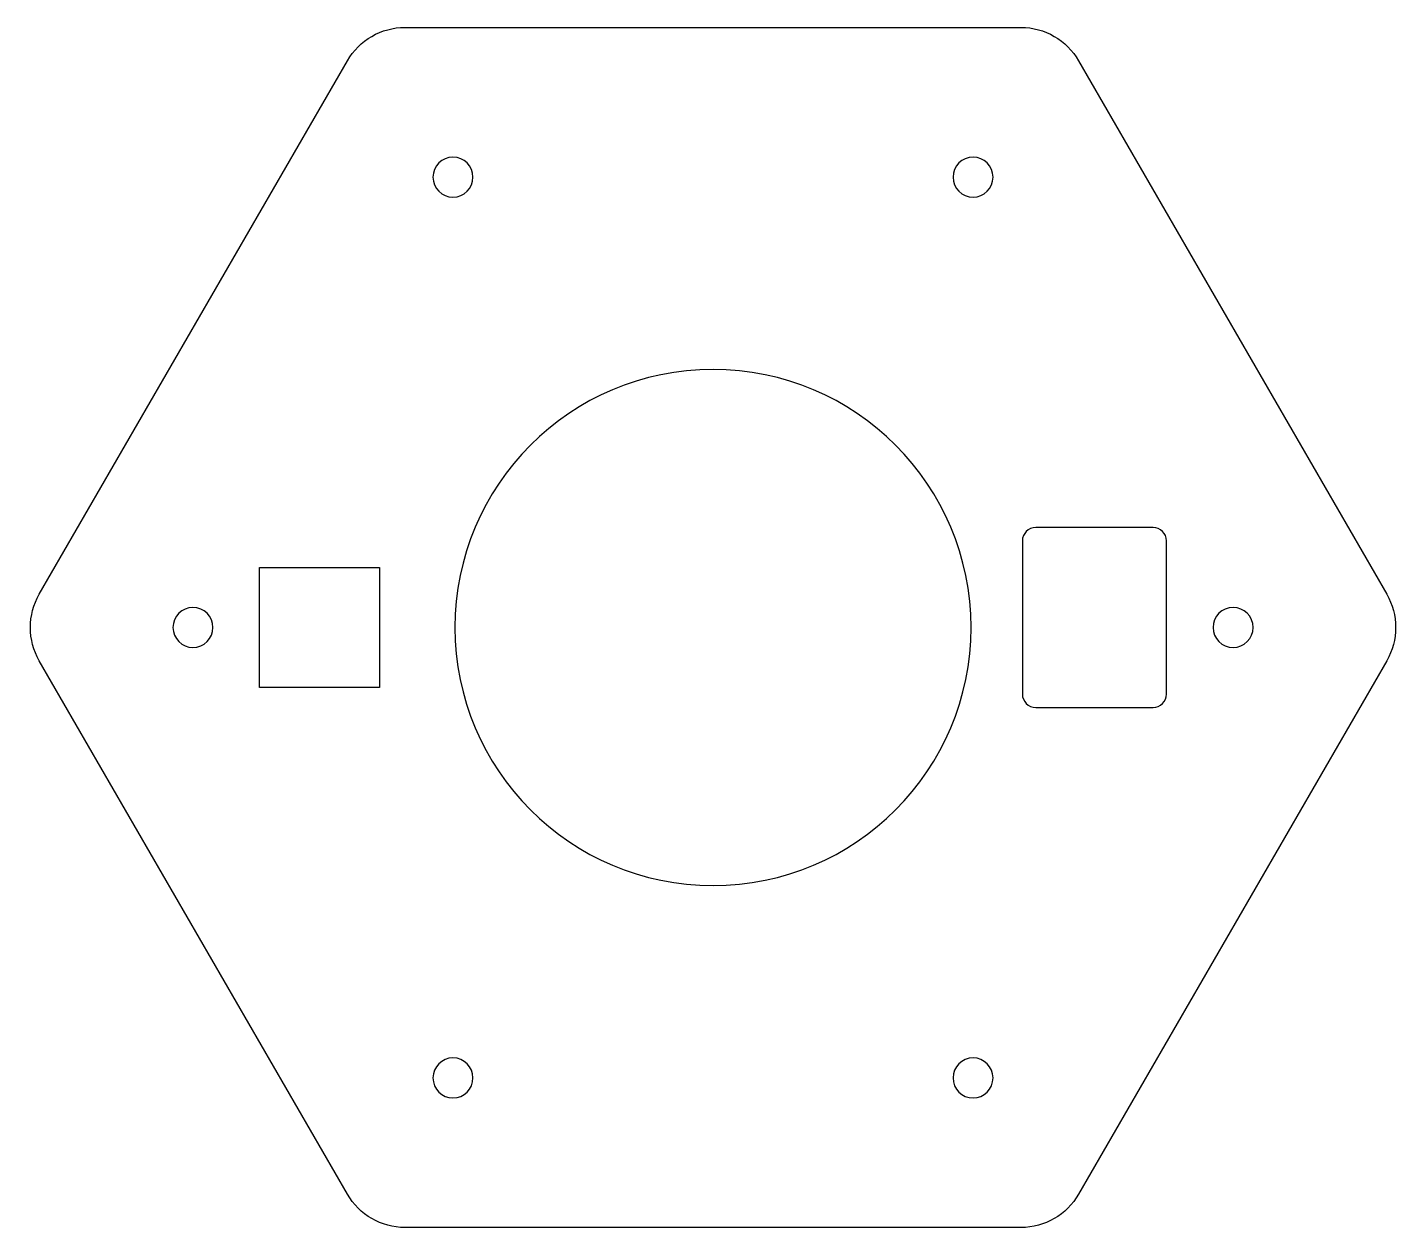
# Model space of a CAD drawing. Header units: inches. Extents: x 97 to 200, y 60 to 150.
import ezdxf

# ---------------------------------------------------------------- set-up
doc = ezdxf.new("R2010")
doc.units = ezdxf.units.IN
doc.header["$MEASUREMENT"] = 0

# ---------------------------------------------------------------- blocks, each defined once
blk = doc.blocks.new('block 2')
at = {"color": 7, "lineweight": 25}
blk.add_open_spline([(172.72, 99.13), (172.17, 99.13), (171.72, 99.58), (171.72, 100.13), (171.72, 100.13), (171.72, 111.63), (171.72, 111.63), (171.72, 112.18), (172.17, 112.63), (172.72, 112.63), (172.72, 112.63), (181.52, 112.63), (181.52, 112.63), (182.07, 112.63), (182.52, 112.18), (182.52, 111.63), (182.52, 111.63), (182.52, 100.13), (182.52, 100.13), (182.52, 99.58), (182.07, 99.13), (181.52, 99.13), (181.52, 99.13), (172.72, 99.13), (172.72, 99.13)], degree=3, knots=[0, 0, 0, 0, 1, 1, 1, 2, 2, 2, 3, 3, 3, 4, 4, 4, 5, 5, 5, 6, 6, 6, 7, 7, 7, 8, 8, 8, 8], dxfattribs=at)
blk = doc.blocks.new('block 3')
at = {"color": 7, "lineweight": 25}
blk.add_lwpolyline([(114.52, 100.63), (114.52, 109.63), (123.52, 109.63), (123.52, 100.63), (114.52, 100.63)], dxfattribs=at)
blk = doc.blocks.new('block 4')
at = {"color": 7, "lineweight": 25}
blk.add_open_spline([(121.1, 147.63), (121.1, 147.63), (98, 107.63), (98, 107.63), (97.11, 106.08), (97.11, 104.17), (98, 102.63), (98, 102.63), (121.1, 62.63), (121.1, 62.63), (121.99, 61.08), (123.64, 60.13), (125.43, 60.13), (125.43, 60.13), (171.61, 60.13), (171.61, 60.13), (173.4, 60.13), (175.05, 61.08), (175.94, 62.63), (175.94, 62.63), (199.04, 102.63), (199.04, 102.63), (199.93, 104.17), (199.93, 106.08), (199.04, 107.63), (199.04, 107.63), (175.94, 147.63), (175.94, 147.63), (175.05, 149.17), (173.4, 150.13), (171.61, 150.13), (171.61, 150.13), (125.43, 150.13), (125.43, 150.13), (123.64, 150.13), (121.99, 149.17), (121.1, 147.63)], degree=3, knots=[0, 0, 0, 0, 1, 1, 1, 2, 2, 2, 3, 3, 3, 4, 4, 4, 5, 5, 5, 6, 6, 6, 7, 7, 7, 8, 8, 8, 9, 9, 9, 10, 10, 10, 11, 11, 11, 12, 12, 12, 12], dxfattribs=at)
blk = doc.blocks.new('block 5')
at = {"color": 7, "lineweight": 25}
blk.add_open_spline([(108.02, 105.13), (108.02, 105.96), (108.69, 106.63), (109.52, 106.63), (110.35, 106.63), (111.02, 105.96), (111.02, 105.13), (111.02, 104.3), (110.35, 103.63), (109.52, 103.63), (108.69, 103.63), (108.02, 104.3), (108.02, 105.13), (108.02, 105.13), (108.02, 105.13), (108.02, 105.13)], degree=3, knots=[0, 0, 0, 0, 1, 1, 1, 2, 2, 2, 3, 3, 3, 4, 4, 4, 5, 5, 5, 5], dxfattribs=at)
blk = doc.blocks.new('block 6')
at = {"color": 7, "lineweight": 25}
blk.add_open_spline([(166.52, 71.35), (166.52, 72.18), (167.19, 72.85), (168.02, 72.85), (168.85, 72.85), (169.52, 72.18), (169.52, 71.35), (169.52, 70.52), (168.85, 69.85), (168.02, 69.85), (167.19, 69.85), (166.52, 70.52), (166.52, 71.35), (166.52, 71.35), (166.52, 71.35), (166.52, 71.35)], degree=3, knots=[0, 0, 0, 0, 1, 1, 1, 2, 2, 2, 3, 3, 3, 4, 4, 4, 5, 5, 5, 5], dxfattribs=at)
blk = doc.blocks.new('block 7')
at = {"color": 7, "lineweight": 25}
blk.add_open_spline([(166.52, 138.9), (166.52, 139.73), (167.19, 140.4), (168.02, 140.4), (168.85, 140.4), (169.52, 139.73), (169.52, 138.9), (169.52, 138.07), (168.85, 137.4), (168.02, 137.4), (167.19, 137.4), (166.52, 138.07), (166.52, 138.9), (166.52, 138.9), (166.52, 138.9), (166.52, 138.9)], degree=3, knots=[0, 0, 0, 0, 1, 1, 1, 2, 2, 2, 3, 3, 3, 4, 4, 4, 5, 5, 5, 5], dxfattribs=at)
blk = doc.blocks.new('block 8')
at = {"color": 7, "lineweight": 25}
blk.add_open_spline([(127.52, 138.9), (127.52, 139.73), (128.19, 140.4), (129.02, 140.4), (129.85, 140.4), (130.52, 139.73), (130.52, 138.9), (130.52, 138.07), (129.85, 137.4), (129.02, 137.4), (128.19, 137.4), (127.52, 138.07), (127.52, 138.9), (127.52, 138.9), (127.52, 138.9), (127.52, 138.9)], degree=3, knots=[0, 0, 0, 0, 1, 1, 1, 2, 2, 2, 3, 3, 3, 4, 4, 4, 5, 5, 5, 5], dxfattribs=at)
blk = doc.blocks.new('block 9')
at = {"color": 7, "lineweight": 25}
blk.add_open_spline([(186.02, 105.13), (186.02, 105.96), (186.69, 106.63), (187.52, 106.63), (188.35, 106.63), (189.02, 105.96), (189.02, 105.13), (189.02, 104.3), (188.35, 103.63), (187.52, 103.63), (186.69, 103.63), (186.02, 104.3), (186.02, 105.13), (186.02, 105.13), (186.02, 105.13), (186.02, 105.13)], degree=3, knots=[0, 0, 0, 0, 1, 1, 1, 2, 2, 2, 3, 3, 3, 4, 4, 4, 5, 5, 5, 5], dxfattribs=at)
blk = doc.blocks.new('block 10')
at = {"color": 7, "lineweight": 25}
blk.add_open_spline([(127.52, 71.35), (127.52, 72.18), (128.19, 72.85), (129.02, 72.85), (129.85, 72.85), (130.52, 72.18), (130.52, 71.35), (130.52, 70.52), (129.85, 69.85), (129.02, 69.85), (128.19, 69.85), (127.52, 70.52), (127.52, 71.35), (127.52, 71.35), (127.52, 71.35), (127.52, 71.35)], degree=3, knots=[0, 0, 0, 0, 1, 1, 1, 2, 2, 2, 3, 3, 3, 4, 4, 4, 5, 5, 5, 5], dxfattribs=at)
blk = doc.blocks.new('block 11')
at = {"color": 7, "lineweight": 25}
blk.add_open_spline([(129.17, 105.13), (129.17, 115.81), (137.83, 124.48), (148.52, 124.48), (159.21, 124.48), (167.87, 115.81), (167.87, 105.13), (167.87, 94.44), (159.21, 85.78), (148.52, 85.78), (137.83, 85.78), (129.17, 94.44), (129.17, 105.13), (129.17, 105.13), (129.17, 105.13), (129.17, 105.13)], degree=3, knots=[0, 0, 0, 0, 1, 1, 1, 2, 2, 2, 3, 3, 3, 4, 4, 4, 5, 5, 5, 5], dxfattribs=at)

msp = doc.modelspace()

# ---------------------------------------------------------------- block references
for name in ['block 4', 'block 8', 'block 7', 'block 11', 'block 2', 'block 3', 'block 5', 'block 9', 'block 10', 'block 6']:
    msp.add_blockref(name, (0, 0))

doc.saveas('drawing.dxf')
